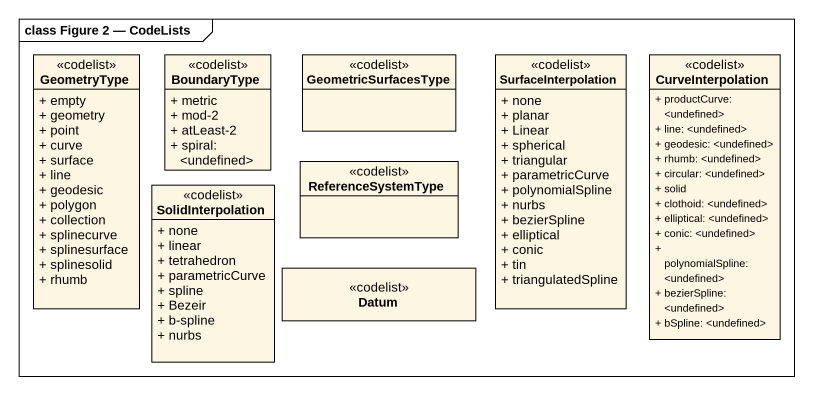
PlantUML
@startuml
mainframe class Figure 2 — CodeLists
hide circle
hide empty members
skinparam classAttributeIconSize 0
class GeometryType <<codelist>> {
  + empty
  + geometry
  + point
  + curve
  + surface
  + line
  + geodesic
  + polygon
  + collection
  + splinecurve
  + splinesurface
  + splinesolid
  + rhumb
}
class BoundaryType <<codelist>> {
  + metric
  + mod-2
  + atLeast-2
  + spiral: <undefined>
}
class GeometricSurfacesType <<codelist>>
class SurfaceInterpolation <<codelist>> {
  + none
  + planar
  + Linear
  + spherical
  + triangular
  + parametricCurve
  + polynomialSpline
  + nurbs
  + bezierSpline
  + elliptical
  + conic
  + tin
  + triangulatedSpline
}
class CurveInterpolation <<codelist>> {
  + productCurve: <undefined>
  + line: <undefined>
  + geodesic: <undefined>
  + rhumb: <undefined>
  + circular: <undefined>
  + solid
  + clothoid: <undefined>
  + elliptical: <undefined>
  + conic: <undefined>
  + polynomialSpline: <undefined>
  + bezierSpline: <undefined>
  + bSpline: <undefined>
}
class ReferenceSystemType <<codelist>>
class SolidInterpolation <<codelist>> {
  + none
  + linear
  + tetrahedron
  + parametricCurve
  + spline
  + Bezeir
  + b-spline
  + nurbs
}
class Datum <<codelist>>
@enduml
